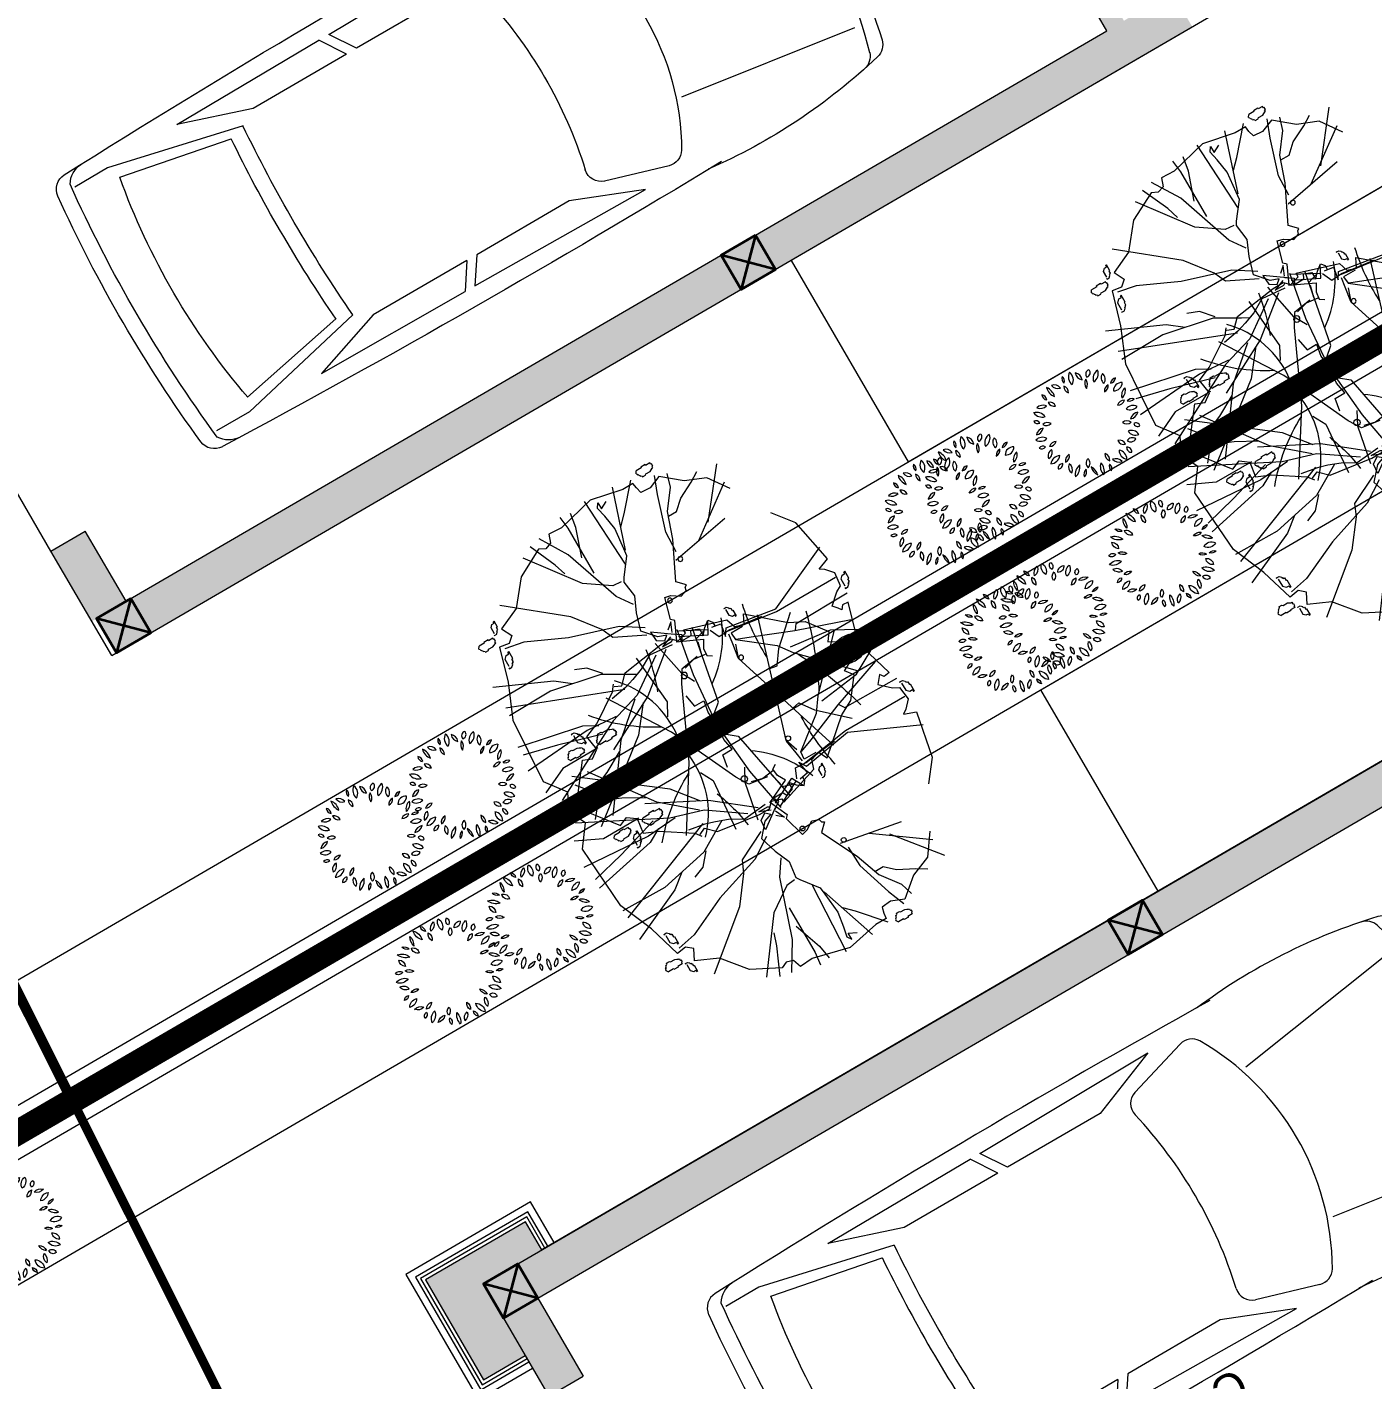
# Model space of a CAD drawing. Header units: millimetres. Extents: x 567980 to 569372, y 2065777 to 2066674.
# Drawn here: x 568803.01 to 568810.45, y 2066242.97 to 2066250.44 of the extents above; entities that cross this region are included whole.
import ezdxf
from ezdxf.enums import TextEntityAlignment as Align

# ---------------------------------------------------------------- set-up
doc = ezdxf.new("R2010")
doc.units = ezdxf.units.MM
doc.linetypes.add('CENTER', pattern=[3, 1.5, -0.5, 0.5, -0.5])
for name, color, linetype, lineweight in [('A-COT VACH', 2, 'Continuous', 35), ('A-HATCH', 251, 'Continuous', 5), ('A-TEXT', 7, 'Continuous', 18), ('boDnv', 54, 'Continuous', 25), ('E- RANH GIOI', 1, 'CENTER', 13), ('E- THAY', 9, 'Continuous', 20), ('E- Tuong', 4, 'Continuous', 13), ('E-NoiThat', 32, 'Continuous', 9), ('i_Cay', 114, 'Continuous', 13), ('i_Hatch', 250, 'Continuous', 13), ('LD-THAY', 9, 'Continuous', 13)]:
    doc.layers.add(name, color=color, linetype=linetype, lineweight=lineweight)
doc.layers.add('ChiaLo', color=128, linetype='CENTER')
doc.layers.add('loKBT', color=42, linetype='Continuous')
doc.styles.add('AA - Arial - Regular', font='arial.ttf', dxfattribs={"height": 250})

# ---------------------------------------------------------------- blocks, each defined once
blk = doc.blocks.new('NEN')
at = {"layer": 'ChiaLo', "ltscale": 5}
blk.add_lwpolyline([(103.1772, -128.6781), (226.5941, -56.8745)], dxfattribs=at)
at = {"layer": 'loKBT'}
for points in [[(106.1951, -103.7837), (98.5347, -108.2404), (96.4495, -115.2267), (103.1772, -128.6781), (116.2527, -121.0708)], [(116.2527, -121.0708), (103.1772, -128.6781), (109.9048, -142.1294), (116.4632, -144.0869), (126.3103, -138.3579)]]:
    blk.add_lwpolyline(points, close=True, dxfattribs=at)
blk = doc.blocks.new('mb-cay40')
at = {"color": 0, "linetype": 'ByBlock'}
for centre, radius, start, end in [((-300, 710), 100, 149.4737, 231.7586), ((-448, 683), 100, 329.4737, 51.7586), ((-231, 779), 98.1, 192.306, 259.6849), ((-344, 662), 98.1, 12.306, 79.6849), ((-136, 737), 62.9, 125.4093, 202.7101), ((-231, 764), 62.9, 305.4093, 22.7101), ((16, 684), 137, 133.8117, 194.3077), ((-211, 749), 137, 313.8117, 14.3077), ((113, 711), 137, 163.4642, 212.7906), ((-134, 676), 137, 343.4642, 32.7906), ((-554, 556), 69.9, 25.4537, 116.6852), ((-522, 648), 69.9, 205.4537, 296.6852), ((-427, 694), 54.1, 146.8151, 244.0193), ((-496, 675), 54.1, 326.8151, 64.0193), ((-390, 597), 66.9, 168.8066, 257.6391), ((-470, 545), 66.9, 348.8066, 77.6391), ((-148, 638), 79.7, 145.5248, 220.8327), ((-273, 631), 79.7, 325.5248, 40.8327), ((49, 562), 68.8, 103.8914, 198.9039), ((-33, 607), 68.8, 283.8914, 18.9039), ((138, 616), 80.6, 104.1004, 168.465), ((40, 710), 80.6, 284.1004, 348.465), ((230, 506), 141, 100.3005, 160.4476), ((72, 692), 141, 280.3005, 340.4476), ((-654, 503), 44.2, 163.4933, 274.4697), ((-693, 471), 44.2, 343.4933, 94.4697), ((-542, 597), 98.1, 183.3189, 263.1904), ((-651, 494), 98.1, 3.3189, 83.1904), ((260, 521), 76.9, 122.5817, 207.18), ((150, 551), 76.9, 302.5817, 27.18), ((300, 426), 53.5, 59.9815, 155.6676), ((278, 494), 53.5, 239.9815, 335.6676), ((-743, 226), 96, 30.9482, 110.5784), ((-695, 365), 96, 210.9482, 290.5784), ((-680, 301), 102, 69.7201, 135.6489), ((-718, 468), 102, 249.7201, 315.6489), ((-620, 357), 75.8, 22.5723, 98.3335), ((-561, 461), 75.8, 202.5723, 278.3335), ((213, 369), 79.6, 86.0282, 161.3698), ((143, 474), 79.6, 266.0282, 341.3698), ((320, 284), 110, 64.7353, 140.5781), ((282, 453), 110, 244.7353, 320.5781), ((359, 242), 79.1, 90.2529, 173.5221), ((280, 330), 79.1, 270.2529, 353.5221), ((-767, 152), 75.6, 44.2576, 108.5927), ((-736, 277), 75.6, 224.2576, 288.5927), ((-638, 119), 83.9, 60.5095, 129.292), ((-649, 257), 83.9, 240.5095, 309.292), ((243, 141), 78, 58.8748, 131.2135), ((232, 267), 78, 238.8748, 311.2135), ((344, 142), 53.6, 28.1981, 112.1918), ((371, 217), 53.6, 208.1981, 292.1918), ((-787, 176), 111, 280.8762, 345.4479), ((-659, 40), 111, 100.8762, 165.4479), ((-690, -39), 87.4, 54.9745, 151.3792), ((-716, 74), 87.4, 234.9745, 331.3792), ((159, -75), 77.3, 28.8072, 103.9199), ((208, 37), 77.3, 208.8072, 283.9199), ((314, -59), 90.4, 71.3712, 141.7535), ((272, 83), 90.4, 251.3712, 321.7535), ((293, 25), 97.6, 29.1952, 106.7189), ((350, 166), 97.6, 209.1952, 286.7189), ((-675, -123), 70, 71.8192, 140.0818), ((-707, -12), 70, 251.8192, 320.0818), ((-557, -163), 78, 113.4753, 203.456), ((-660, -123), 78, 293.4753, 23.456), ((-617, 21), 75, 267.1724, 337.2365), ((-551, -83), 75, 87.1724, 157.2365), ((-342, -221), 95.9, 122.8873, 186.7253), ((-489, -152), 95.9, 302.8873, 6.7253), ((-19, -211), 70.3, 353.65, 74.6514), ((70, -151), 70.3, 173.65, 254.6514), ((133, -213), 116, 6.5487, 76.8911), ((275, -87), 116, 186.5487, 256.8911), ((243, -118), 50.7, 359.2557, 87.6287), ((296, -68), 50.7, 179.2557, 267.6287), ((-605, -147), 107, 271.6328, 352.0268), ((-496, -269), 107, 91.6328, 172.0268), ((-473, -294), 49.3, 76.5419, 193.4774), ((-509, -257), 49.3, 256.5419, 13.4774), ((-314, -281), 91.1, 159.117, 230.3606), ((-457, -318), 91.1, 339.117, 50.3606), ((-220, -348), 109, 122.117, 201.7275), ((-379, -297), 109, 302.117, 21.7275), ((-133, -236), 75.4, 148.7877, 221.5977), ((-253, -247), 75.4, 328.7877, 41.5977), ((-160, -372), 84.6, 5.3196, 80.419), ((-61, -281), 84.6, 185.3196, 260.419), ((100, -278), 148, 165.2071, 218.3217), ((-159, -332), 148, 345.2071, 38.3217), ((110, -276), 64.3, 156.7754, 231.288), ((11, -301), 64.3, 336.7754, 51.288), ((113, -290), 96.7, 38.6962, 106.2415), ((162, -137), 96.7, 218.6962, 286.2415), ((-170, -364), 62.5, 129.7475, 206.0709), ((-267, -343), 62.5, 309.7475, 26.0709)]:
    blk.add_arc(centre, radius, start, end, dxfattribs=at)
blk = doc.blocks.new('mb-cay34')
for p, q in [((117.7, 535.9), (49.4, 859)), ((136.7, 687.9), (95, 855.2)), ((148.1, 528.3), (174.7, 874.2)), ((-140.5, 547.3), (-262.1, 817.2)), ((-246.9, 741.1), (-76, 813.4)), ((68.4, 269.9), (-144.3, 813.4)), ((-106.4, 585.3), (-102.6, 817.2)), ((-76, 813.4), (254.5, 836.2)), ((170.9, 395.3), (379.8, 802)), ((246.9, 722.1), (307.7, 851.4)), ((254.5, 836.2), (357, 760.1)), ((357, 760.1), (410.2, 786.7)), ((410.2, 786.7), (626.7, 619.5)), ((-472.5, 721.9), (-472.5, 746.2)), ((-472.5, 746.2), (-468.4, 746.2)), ((-468.4, 721.9), (-472.5, 721.9)), ((-456.3, 782.7), (-468.4, 774.6)), ((-468.4, 746.2), (-468.4, 774.6)), ((-468.4, 697.5), (-468.4, 721.9)), ((-456.3, 782.7), (-452.2, 778.7)), ((-452.2, 778.7), (-448.2, 778.7)), ((-448.2, 778.7), (-448.2, 774.6)), ((-448.2, 774.6), (-444.1, 774.6)), ((-444.1, 774.6), (-440, 770.6)), ((-440, 770.6), (-436, 770.6)), ((-436, 770.6), (-436, 766.5)), ((-436, 766.5), (-431.9, 762.5)), ((-431.9, 762.5), (-427.9, 762.5)), ((-427.9, 746.2), (-431.9, 742.2)), ((-431.9, 742.2), (-431.9, 717.8)), ((-427.9, 762.5), (-427.9, 746.2)), ((-414, 691.7), (-246.9, 741.1)), ((246.9, 524.5), (246.9, 722.1)), ((372.2, 547.3), (467.2, 775.3)), ((-536.1, 655.6), (-536.1, 651.5)), ((-528, 655.6), (-536.1, 655.6)), ((-515.8, 680), (-528, 667.8)), ((-528, 667.8), (-528, 655.6)), ((-483.4, 680), (-515.8, 680)), ((-503.7, 655.6), (-503.7, 651.5)), ((-491.5, 655.6), (-503.7, 655.6)), ((-487.5, 659.7), (-491.5, 659.7)), ((-491.5, 659.7), (-491.5, 655.6)), ((-483.4, 663.7), (-487.5, 663.7)), ((-487.5, 663.7), (-487.5, 659.7)), ((-475.3, 671.8), (-483.4, 663.7)), ((-479.3, 684), (-475.3, 684)), ((-475.3, 684), (-475.3, 671.8)), ((-460.3, 697.5), (-468.4, 697.5)), ((-460.3, 693.5), (-460.3, 697.5)), ((-448.2, 693.5), (-460.3, 693.5)), ((-448.2, 697.5), (-448.2, 693.5)), ((-440, 697.5), (-448.2, 697.5)), ((-436, 709.7), (-440, 701.6)), ((-440, 701.6), (-440, 697.5)), ((-431.9, 717.8), (-436, 709.7)), ((-406.4, 642.3), (-414, 691.7)), ((-376, 577.7), (-395, 672.7)), ((-373.4, 668.6), (-373.4, 663.7)), ((-363.7, 668.6), (-373.4, 668.6)), ((-334.5, 663.7), (-373.4, 663.7)), ((-349.1, 697.8), (-363.7, 683.2)), ((-363.7, 683.2), (-363.7, 668.6)), ((-310.2, 697.8), (-349.1, 697.8)), ((-334.5, 668.6), (-334.5, 663.7)), ((-319.9, 668.6), (-334.5, 668.6)), ((-319.9, 673.5), (-319.9, 668.6)), ((-315, 673.5), (-319.9, 673.5)), ((-315, 678.3), (-315, 673.5)), ((-310.2, 678.3), (-315, 678.3)), ((-300.4, 688.1), (-310.2, 678.3)), ((-305.3, 702.7), (-300.4, 702.7)), ((-300.4, 702.7), (-300.4, 688.1)), ((201.3, 471.3), (136.7, 687.9)), ((292.5, 323.1), (584.9, 703.1)), ((459.6, 646.1), (539.4, 710.7)), ((666, 676.7), (653.8, 668.6)), ((653.8, 640.2), (653.8, 668.6)), ((666, 676.7), (670, 672.6)), ((670, 672.6), (674.1, 672.6)), ((674.1, 672.6), (674.1, 668.6)), ((674.1, 668.6), (678.2, 668.6)), ((678.2, 668.6), (682.2, 664.5)), ((682.2, 664.5), (686.3, 664.5)), ((686.3, 664.5), (686.3, 660.5)), ((686.3, 660.5), (690.3, 656.4)), ((690.3, 656.4), (694.4, 656.4)), ((694.4, 656.4), (694.4, 640.2)), ((-503.7, 651.5), (-536.1, 651.5)), ((-535.6, 528.3), (-486.2, 638.5)), ((-486.2, 638.5), (-433, 611.9)), ((-433, 611.9), (-406.4, 642.3)), ((269.7, 410.5), (566, 627.1)), ((395, 596.7), (459.6, 646.1)), ((626.7, 619.5), (607.7, 573.9)), ((649.8, 615.8), (649.8, 640.2)), ((649.8, 640.2), (653.8, 640.2)), ((653.8, 615.8), (649.8, 615.8)), ((653.8, 591.5), (653.8, 615.8)), ((661.9, 591.5), (653.8, 591.5)), ((661.9, 587.4), (661.9, 591.5)), ((682.2, 591.5), (674.1, 591.5)), ((674.1, 591.5), (674.1, 587.4)), ((686.3, 603.6), (682.2, 595.5)), ((682.2, 595.5), (682.2, 591.5)), ((690.3, 611.8), (686.3, 603.6)), ((694.4, 640.2), (690.3, 636.1)), ((690.3, 636.1), (690.3, 611.8)), ((713, 596.7), (698.4, 582.1)), ((751.9, 596.7), (713, 596.7)), ((756.8, 601.6), (761.6, 601.6)), ((761.6, 601.6), (761.6, 587)), ((-657.1, 429.5), (-535.6, 528.3)), ((-368.4, 319.3), (-588.7, 589.1)), ((-284.9, 380.1), (-376, 577.7)), ((-83.6, 475.1), (-140.5, 547.3)), ((-53.2, 334.5), (-106.4, 585.3)), ((155.7, 467.5), (117.7, 535.9)), ((159.5, 372.5), (148.1, 528.3)), ((315.3, 444.7), (372.2, 547.3)), ((607.7, 573.9), (638.1, 532.1)), ((638.1, 532.1), (714.1, 543.5)), ((674.1, 587.4), (661.9, 587.4)), ((698.4, 567.5), (688.6, 567.5)), ((688.6, 567.5), (688.6, 562.7)), ((727.6, 562.7), (688.6, 562.7)), ((698.4, 582.1), (698.4, 567.5)), ((714.1, 543.5), (744.5, 471.3)), ((742.2, 567.5), (727.6, 567.5)), ((727.6, 567.5), (727.6, 562.7)), ((747, 572.4), (742.2, 572.4)), ((742.2, 572.4), (742.2, 567.5)), ((751.9, 577.3), (747, 577.3)), ((747, 577.3), (747, 572.4)), ((761.6, 587), (751.9, 577.3)), ((151.9, 190), (292.5, 463.7)), ((645, 444.1), (645, 473.4)), ((645, 473.4), (649.8, 473.4)), ((664.4, 517.2), (649.8, 507.4)), ((649.8, 473.4), (649.8, 507.4)), ((664.4, 517.2), (669.3, 512.3)), ((669.3, 512.3), (674.2, 512.3)), ((674.2, 512.3), (674.2, 507.4)), ((674.2, 507.4), (679, 507.4)), ((679, 507.4), (683.9, 502.6)), ((683.9, 502.6), (688.8, 502.6)), ((688.8, 502.6), (688.8, 497.7)), ((688.8, 497.7), (693.6, 492.8)), ((693.6, 492.8), (698.5, 492.8)), ((698.5, 473.4), (693.6, 468.5)), ((693.6, 468.5), (693.6, 439.3)), ((698.5, 492.8), (698.5, 473.4)), ((744.5, 471.3), (839.4, 326.9)), ((-729.3, 288.9), (-657.1, 429.5)), ((-114, 376.3), (-136.7, 433.3)), ((121.5, 231.8), (170.9, 395.3)), ((132.9, 250.8), (269.7, 410.5)), ((649.8, 444.1), (645, 444.1)), ((649.8, 414.9), (649.8, 444.1)), ((659.6, 414.9), (649.8, 414.9)), ((659.6, 410.1), (659.6, 414.9)), ((674.2, 410.1), (659.6, 410.1)), ((683.9, 414.9), (674.2, 414.9)), ((674.2, 414.9), (674.2, 410.1)), ((688.8, 429.5), (683.9, 419.8)), ((683.9, 419.8), (683.9, 414.9)), ((693.6, 439.3), (688.8, 429.5)), ((-478.6, 190), (-729.3, 376.3)), ((-208.9, 140.6), (-284.9, 380.1)), ((-53.2, 323.1), (-114, 376.3)), ((15.2, 216.6), (-53.2, 334.5)), ((60.8, 262.2), (76, 345.9)), ((528, 178.6), (828, 368.7)), ((-634.3, 178.6), (-771.1, 262.2)), ((-622.9, 258.4), (-759.7, 319.3)), ((-714.1, 258.4), (-729.3, 288.9)), ((-239.3, 220.4), (-368.4, 319.3)), ((45.6, 212.8), (60.8, 262.2)), ((167.1, 224.2), (292.5, 323.1)), ((839.4, 326.9), (869.8, 304.1)), ((858.4, 307.9), (843.2, 273.7)), ((843.2, 273.7), (888.8, 228)), ((-767.3, 209), (-725.5, 224.2)), ((-763.5, 140.6), (-767.3, 209)), ((-725.5, 224.2), (-714.1, 258.4)), ((-562.2, 239.4), (-622.9, 258.4)), ((-178.5, 193.8), (-239.3, 220.4)), ((0, 57), (121.5, 231.8)), ((34.2, 182.4), (15.2, 216.6)), ((22.8, 152), (45.6, 212.8)), ((888.8, 228), (919.2, 11.4)), ((-809.1, -45.6), (-763.5, 140.6)), ((-341.9, 79.8), (-634.3, 178.6)), ((-395, 68.4), (-478.6, 190)), ((-140.5, 34.2), (-208.9, 140.6)), ((-106.4, 45.6), (-178.5, 193.8)), ((-15.2, 83.6), (22.8, 152)), ((0, 0), (151.9, 190)), ((182.3, 19), (528, 178.6)), ((600.1, 155.8), (664.7, 121.6)), ((664.7, 121.6), (923, 144.4)), ((-744.5, 114), (-809.1, 121.6)), ((-729.3, 79.8), (-801.5, 68.4)), ((-493.8, 114), (-744.5, 114)), ((-588.7, 129.2), (-729.3, 79.8)), ((-391.2, 22.8), (-395, 68.4)), ((-265.9, 26.6), (-341.9, 79.8)), ((-3.8, -38), (-15.2, 83.6)), ((-402.6, 0), (-486.2, -64.6)), ((-383.6, 11.4), (-402.6, 0)), ((-300.1, 0), (-383.6, 11.4)), ((-224.1, 34.2), (-300.1, 0)), ((-136.7, 60.8), (-224.1, 34.2)), ((-72.2, 3.8), (-136.7, 60.8)), ((-110.2, 22.8), (-60.8, 19)), ((-41.8, -72.2), (-110.2, 22.8)), ((-57, -38), (-72.2, 3.8)), ((-60.8, 19), (-38, -15.2)), ((-41.8, -49.4), (-19, 7.6)), ((-19, 7.6), (-19, -41.8)), ((121.5, -19), (182.3, 19)), ((243.1, 30.4), (307.7, 19)), ((307.7, 19), (307.7, -34.2)), ((748.3, -7.6), (938.2, 30.4)), ((919.2, 11.4), (919.2, -45.6)), ((-455.8, -38), (-816.6, -19)), ((-774.9, -209), (-809.1, -45.6)), ((-755.9, -57), (-778.7, -72.2)), ((-706.5, -68.4), (-755.9, -57)), ((-486.2, -64.6), (-524.2, -68.4)), ((-103.7, -87.2), (-75.9, -55.7)), ((-7.6, -64.6), (-98.8, -106.4)), ((-38, -15.2), (-57, -38)), ((-49.8, -64.2), (-23.2, -102.2)), ((-19, -41.8), (-26.6, -53.2)), ((-7.5, -60.8), (49.5, -182.4)), ((106.4, -114), (121.5, -19)), ((110.2, -91.2), (125.3, -34.2)), ((307.7, -34.2), (368.4, -22.8)), ((368.4, -22.8), (714.1, -53.2)), ((501.4, -45.6), (539.4, -91.2)), ((683.7, -41.8), (748.3, -7.6)), ((714.1, -53.2), (942, -95)), ((919.2, -45.6), (892.6, -72.2)), ((-512.8, -72.2), (-809.1, -171)), ((-778.7, -72.2), (-744.5, -72.2)), ((-744.5, -72.2), (-763.5, -110.2)), ((-630.5, -79.8), (-706.5, -68.4)), ((-622.9, -110.2), (-668.5, -155.8)), ((-524.2, -68.4), (-630.5, -79.8)), ((-114, -91.2), (-220.3, -121.6)), ((-220.3, -121.6), (-212.7, -152)), ((-98.8, -106.4), (-114, -91.2)), ((-55.3, -66.2), (-103.7, -87.2)), ((-47.9, -97.4), (20.4, -226.6)), ((-23.2, -102.2), (3.4, -87)), ((-22.8, -83.6), (41.8, -212.8)), ((3.4, -87), (3.4, -140.2)), ((117.7, -152), (110.2, -91.2)), ((539.4, -91.2), (915.4, -163.4)), ((926.8, -121.6), (862.2, -326.9)), ((892.6, -72.2), (907.8, -121.6)), ((907.8, -121.6), (926.8, -121.6)), ((-668.5, -155.8), (-793.9, -266.1)), ((-212.7, -152), (-186.1, -193.8)), ((-186.1, -193.8), (-197.5, -228)), ((3.4, -140.2), (-19.4, -151.6)), ((-19.4, -151.6), (-4.2, -189.7)), ((-4.2, -189.7), (33.8, -189.7)), ((33.8, -189.7), (3.4, -216.3)), ((30.4, -152), (15.2, -201.4)), ((45.6, -152), (102.6, -136.8)), ((49.5, -182.4), (87.5, -159.6)), ((87.5, -159.6), (125.5, -155.8)), ((125.5, -155.8), (140.7, -178.6)), ((-774.9, -266.1), (-774.9, -209)), ((-258.3, -205.2), (-444.4, -296.5)), ((-349.4, -258.4), (-406.4, -566.3)), ((-220.3, -243.2), (-258.3, -205.2)), ((-212.7, -231.8), (-220.3, -243.2)), ((-197.5, -228), (-212.7, -231.8)), ((3.4, -216.3), (-19.4, -246.7)), ((-19.4, -246.7), (-0.4, -261.9)), ((41.8, -212.8), (-15.2, -243.2)), ((-0.4, -261.9), (22.4, -261.9)), ((19, -247), (26.6, -292.7)), ((26.6, -231.8), (76, -254.6)), ((76, -254.6), (72.2, -311.7)), ((-807.4, -302.2), (-819.6, -310.3)), ((-819.6, -338.7), (-819.6, -310.3)), ((-807.4, -302.2), (-803.3, -306.3)), ((-803.3, -306.3), (-799.3, -306.3)), ((-799.3, -306.3), (-799.3, -310.3)), ((-799.3, -310.3), (-795.2, -310.3)), ((-795.2, -310.3), (-791.2, -314.4)), ((-791.2, -314.4), (-787.1, -314.4)), ((-787.1, -314.4), (-787.1, -318.4)), ((-787.1, -318.4), (-783.1, -322.5)), ((-783.1, -322.5), (-779, -322.5)), ((-779, -322.5), (-779, -338.7)), ((-748.3, -269.9), (-774.9, -266.1)), ((-717.9, -277.5), (-748.3, -269.9)), ((-740.7, -391.5), (-714.1, -326.9)), ((-714.1, -326.9), (-717.9, -277.5)), ((-490, -285.1), (-668.5, -342.1)), ((-444.4, -296.5), (-573.6, -342.1)), ((-383.6, -281.3), (-490, -285.1)), ((26.6, -292.7), (91.2, -281.3)), ((91.2, -281.3), (57, -304.1)), ((57, -304.1), (98.8, -558.7)), ((72.2, -292.7), (110.2, -554.9)), ((72.2, -311.7), (83.6, -391.5)), ((87.4, -300.3), (136.7, -292.7)), ((91.2, -311.7), (129.1, -315.5)), ((91.2, -376.3), (91.2, -311.7)), ((129.1, -315.5), (254.5, -475.1)), ((129.1, -319.3), (155.7, -387.7)), ((136.7, -292.7), (208.9, -281.3)), ((148.1, -304.1), (212.7, -281.3)), ((212.7, -281.3), (809.1, -467.5)), ((862.2, -326.9), (816.6, -342.1)), ((-823.6, -338.7), (-819.6, -338.7)), ((-823.6, -363.1), (-823.6, -338.7)), ((-819.6, -363.1), (-823.6, -363.1)), ((-819.6, -387.4), (-819.6, -363.1)), ((-811.5, -387.4), (-819.6, -387.4)), ((-811.5, -391.5), (-811.5, -387.4)), ((-799.3, -391.5), (-811.5, -391.5)), ((-799.3, -387.4), (-799.3, -391.5)), ((-791.2, -387.4), (-799.3, -387.4)), ((-787.1, -375.3), (-791.2, -383.4)), ((-791.2, -383.4), (-791.2, -387.4)), ((-783.1, -367.1), (-787.1, -375.3)), ((-779, -338.7), (-783.1, -342.8)), ((-783.1, -342.8), (-783.1, -367.1)), ((-668.5, -342.1), (-755.9, -376.3)), ((-660.9, -486.5), (-740.7, -391.5)), ((-573.6, -342.1), (-668.5, -414.3)), ((-550.8, -380.1), (-596.3, -429.5)), ((-550.8, -334.5), (-550.8, -380.1)), ((83.6, -391.5), (95, -482.7)), ((155.7, -387.7), (235.5, -585.3)), ((554.6, -387.7), (547, -425.7)), ((816.6, -342.1), (801.5, -387.7)), ((801.5, -387.7), (847, -410.5)), ((856.9, -371.4), (856.9, -375.5)), ((865, -371.4), (856.9, -371.4)), ((889.3, -375.5), (856.9, -375.5)), ((877.1, -347.1), (865, -359.3)), ((865, -359.3), (865, -371.4)), ((909.6, -347.1), (877.1, -347.1)), ((889.3, -371.4), (889.3, -375.5)), ((901.5, -371.4), (889.3, -371.4)), ((901.5, -367.4), (901.5, -371.4)), ((905.5, -367.4), (901.5, -367.4)), ((905.5, -363.3), (905.5, -367.4)), ((909.6, -363.3), (905.5, -363.3)), ((917.7, -355.2), (909.6, -363.3)), ((913.6, -343), (917.7, -343)), ((917.7, -343), (917.7, -355.2)), ((-668.5, -414.3), (-733.1, -433.3)), ((-596.3, -429.5), (-638.1, -513.1)), ((-376, -402.9), (-558.4, -653.7)), ((547, -425.7), (615.3, -475.1)), ((847, -410.5), (702.7, -577.7)), ((-638.1, -513.1), (-668.5, -562.5)), ((-619.1, -589.1), (-660.9, -486.5)), ((-429.2, -486.5), (-653.3, -665.1)), ((254.5, -475.1), (322.9, -524.5)), ((615.3, -475.1), (740.7, -611.9)), ((-516.6, -661.3), (-619.1, -589.1)), ((98.8, -558.7), (-53.2, -893.2)), ((110.2, -554.9), (110.2, -885.6)), ((235.5, -589.1), (208.9, -608.1)), ((235.5, -585.3), (326.7, -847.6)), ((292.5, -528.3), (319.1, -737.3)), ((322.9, -524.5), (554.6, -748.7)), ((702.7, -577.7), (664.7, -649.9)), ((208.9, -608.1), (205.1, -897)), ((664.7, -649.9), (566, -725.9)), ((524.2, -695.5), (505.2, -733.5)), ((566, -725.9), (524.2, -695.5)), ((-212.7, -851.4), (-315.3, -771.5)), ((319.1, -737.3), (383.6, -855.2)), ((505.2, -733.5), (509, -763.9)), ((509, -763.9), (505.2, -802)), ((15.2, -897), (-212.7, -851.4)), ((38, -836.2), (15.2, -897)), ((53.2, -859), (38, -836.2)), ((224.1, -802), (174.7, -855.2)), ((246.9, -821), (224.1, -802)), ((243.1, -847.6), (262.1, -832.4)), ((246.9, -878), (243.1, -847.6)), ((505.2, -802), (246.9, -878)), ((262.1, -832.4), (246.9, -821)), ((91.2, -893.2), (53.2, -859)), ((159.5, -885.6), (91.2, -893.2)), ((133.2, -904.6), (118.7, -919.2)), ((172.2, -904.6), (133.2, -904.6)), ((174.7, -855.2), (159.5, -885.6)), ((181.9, -914.3), (172.2, -924.1)), ((177, -899.7), (181.9, -899.7)), ((181.9, -899.7), (181.9, -914.3)), ((118.7, -933.8), (108.9, -933.8)), ((108.9, -933.8), (108.9, -938.7)), ((147.8, -938.7), (108.9, -938.7)), ((118.7, -919.2), (118.7, -933.8)), ((162.4, -933.8), (147.8, -933.8)), ((147.8, -933.8), (147.8, -938.7)), ((167.3, -928.9), (162.4, -928.9)), ((162.4, -928.9), (162.4, -933.8)), ((172.2, -924.1), (167.3, -924.1)), ((167.3, -924.1), (167.3, -928.9))]:
    blk.add_line(p, q)
for centre, radius in [((154.1, -13.1), 15.3), ((-194.7, -135.6), 11.7), ((-343.1, -280.4), 11.7), ((217.2, -295.2), 11.7)]:
    blk.add_circle(centre, radius)
for centre, radius, start, end in [((1370.9, -207.9), 898.1, 129.35454, 152.60919), ((554.4, 627.1), 467.6, 262.5537, 314.33753), ((1051.9, 958.4), 882.6, 248.56219, 262.35164), ((1080.7, 206.7), 550.5, 215.14999, 249.18413), ((647.6, -1519.7), 1117.4, 77.33522, 91.85052), ((1164.8, 1073.5), 1812.8, 242.86443, 255.35386)]:
    blk.add_arc(centre, radius, start, end)
blk = doc.blocks.new('02PCAR01')
at = {"color": 0, "linetype": 'ByBlock'}
for p, q in [((-138, 26.03), (-145, 26.03)), ((-112.52, 20.16), (-138, 26.03)), ((-122.94, 26.61), (-92.48, 26.84)), ((-109.29, 22.08), (-122.94, 26.61)), ((-89.35, 22.08), (-92.48, 26.84)), ((-90.39, 26.87), (-54.31, 27.32)), ((-87.23, 22.08), (-90.39, 26.87)), ((-54.31, 27.32), (-67.5, 22.08)), ((-48.33, 25.72), (-60.01, 22.2)), ((-136.91, 23.5), (-115.59, 19.26)), ((-89.35, 22.08), (-109.29, 22.08)), ((-67.5, 22.08), (-87.23, 22.08)), ((-6, 20.97), (-40, 15.97)), ((-6, -20.97), (-40, -15.97)), ((-136.91, -23.36), (-115.59, -19.12)), ((-112.51, -20.11), (-138, -25.97)), ((-109.29, -21.95), (-122.94, -26.47)), ((-89.35, -21.95), (-109.29, -21.95)), ((-89.35, -21.95), (-92.48, -26.7)), ((-87.23, -21.95), (-90.39, -26.73)), ((-67.5, -21.95), (-87.23, -21.95)), ((-54.31, -27.18), (-67.5, -21.95)), ((-48.33, -25.52), (-60.01, -22)), ((-138, -25.97), (-145, -25.97)), ((-122.94, -26.47), (-92.48, -26.7)), ((-90.39, -26.73), (-54.31, -27.18))]:
    blk.add_line(p, q, dxfattribs=at)
for centre, radius, start, end in [((-77.24, -1914.33), 1944.6, 88.89024, 92.01225), ((-30.02, -77.69), 108.31, 76.6607, 96.5655), ((-145.41, 25.94), 3.14, 92.1119, 173.4899), ((-141.57, 24.61), 4.6, 94.3987, 147.5288), ((-8.86, 25.33), 3.14, 17.8179, 78.3942), ((-5.75, 24.64), 3.14, 14.3452, 76.6607), ((110.89, 0.1), 260.73, 174.2342, 185.7658), ((111.89, 0.1), 258.76, 174.0142, 185.9858), ((-47.46, 22.85), 3, 31.1455, 106.7984), ((-95.47, 0.91), 93.12, 343.0347, 15.8141), ((-111.75, 0.91), 111.76, 346.3976, 12.667), ((-7.97, 0.1), 131.06, 169.6897, 190.3103), ((-87.12, 0.1), 48.72, 330.0774, 29.9226), ((147.71, 0.1), 261.01, 175.5919, 184.4407), ((-59.14, 19.33), 3, 106.7984, 193.6631), ((146.01, 0.1), 262.31, 175.7971, 184.2029), ((-142.7, 0.1), 82.75, 347.0683, 12.9317), ((-59.14, -19.13), 3, 166.3369, 253.2016), ((-47.46, -22.65), 3, 253.2016, 328.8545), ((-145.41, -25.74), 3.14, 186.5101, 267.8881), ((-141.57, -24.41), 4.6, 212.4712, 265.6013), ((-9.37, -25.23), 3.14, 281.3249, 340.8826), ((-6.15, -24.54), 3.14, 283.1156, 344.5941), ((-77.24, 1914.53), 1944.6, 267.98775, 271.10976), ((-30.02, 77.89), 108.31, 263.4345, 283.1156)]:
    blk.add_arc(centre, radius, start, end, dxfattribs=at)
blk = doc.blocks.new('cot')
at = {"layer": 'i_Hatch'}
h = blk.add_hatch(color=256, dxfattribs=at)
h.dxf.hatch_style = 1
h.paths.add_polyline_path([(-124080301.5, 101892782.2), (-124080081.5, 101892782.2), (-124080081.5, 101893002.2), (-124080301.5, 101893002.2)])
at = {"layer": 'A-COT VACH'}
for p, q in [((-124080301.5, 101893002.2), (-124080081.5, 101892782.2)), ((-124080301.5, 101892782.2), (-124080081.5, 101893002.2))]:
    blk.add_line(p, q, dxfattribs=at)
blk.add_lwpolyline([(-124080301.5, 101892782.2), (-124080081.5, 101892782.2), (-124080081.5, 101893002.2), (-124080301.5, 101893002.2)], close=True, dxfattribs=at)
blk = doc.blocks.new('luoicot')
at = {"layer": 'E- Tuong'}
for p in [(-6405.9, 2787.1), (-2406.1, 2787.2)]:
    blk.add_blockref('cot', p, dxfattribs=at)
blk = doc.blocks.new('TANG 1 BT3')
at = {"layer": 'A-HATCH'}
h = blk.add_hatch(color=256, dxfattribs=at)
h.dxf.hatch_style = 1
h.paths.add_polyline_path([(7080585, 935785.8), (7080365, 935785.8), (7080365, 934096.1), (7080365, 934096.1), (7080585, 934096.1)])
h.paths.add_polyline_path([(7080365, 945515.8), (7076585.1, 945515.8), (7076585.1, 945515.8), (7076585.1, 945295.8), (7080365, 945295.8)])
h.paths.add_polyline_path([(7076585.1, 945515.8), (7073665.1, 945515.8), (7073665.1, 945295.8), (7073975.1, 945295.8), (7073975.1, 945004.8), (7074085.1, 945004.8), (7074085.1, 945295.8), (7076585.1, 945295.8)])
h.paths.add_polyline_path([(7072465.1, 945515.8), (7072085.1, 945515.8), (7072085.1, 945295.8), (7072465.1, 945295.8)])
h.paths.add_polyline_path([(7072085.1, 945295.8), (7071975.1, 945295.8), (7071865.1, 945295.8), (7071865.1, 941915.9), (7072085.1, 941915.9), (7072085.1, 942949.8), (7072235.1, 942949.8), (7072235.1, 941805.9), (7072085.1, 941805.9), (7072085.1, 941695.9), (7073065.1, 941695.9), (7073065.1, 941805.9), (7072290.1, 941805.9), (7072290.1, 943004.8), (7072085.1, 943004.8), (7072085.1, 944094.8), (7073975.1, 944094.8), (7073975.1, 941805.9), (7073865.1, 941805.9), (7073865.1, 941695.9), (7074185.1, 941695.9), (7074185.1, 941805.9), (7074085.1, 941805.9), (7074085.1, 944304.8), (7073975.1, 944304.8), (7073975.1, 944204.8), (7072085.1, 944204.8)])
h.paths.add_polyline_path([(7072085.1, 941695.9), (7071865.1, 941695.9), (7071865.1, 940680.9), (7072085.1, 940680.9)])
h.paths.add_polyline_path([(7076365.1, 941805.9), (7075085.1, 941805.9), (7075085.1, 941695.9), (7076365.1, 941695.9)])
h.paths.add_polyline_path([(7080585, 942345.8), (7080365, 942345.8), (7080365, 941915.9), (7080475, 941915.9), (7080585, 941915.9)])
h.paths.add_polyline_path([(7080805, 942115.8), (7080585, 942115.8), (7080585, 941915.9), (7080585, 941695.9), (7080242.6, 941695.9), (7080242.6, 941475.8), (7080804.9, 941475.8)])
h.paths.add_polyline_path([(7080585, 945295.8), (7080585, 945295.8), (7080365, 945295.8), (7080365, 944845.8), (7080585, 944845.8)])
h.paths.add_polyline_path([(7080585, 937895.8), (7078785, 937895.8), (7078785, 938595.8), (7078565, 938595.8), (7078565, 937895.8), (7078055.1, 937895.8), (7078055.1, 937675.8), (7080365, 937675.8), (7080365, 937185.8), (7080585, 937185.8)])
h.paths.add_polyline_path([(7080805.5, 938115.8), (7080242.5, 938115.8), (7080242.5, 937895.8), (7080585, 937895.8), (7080585, 937895.8), (7080585, 937675.8), (7080585, 937475.8), (7080805.5, 937475.8)])
h.paths.add_polyline_path([(7076365.1, 937895.8), (7075965.1, 937895.8), (7075965.1, 937785.8), (7076075.1, 937785.8), (7076075.1, 934375.7), (7076555.1, 934375.7), (7076555.1, 934485.7), (7076185.1, 934485.7), (7076185.1, 937675.8), (7076365.1, 937675.8)])
h.paths.add_polyline_path([(7075065.1, 937895.8), (7072085.1, 937895.8), (7072085.1, 937895.8), (7072085.1, 937785.8), (7075065.1, 937785.8)])
h.paths.add_polyline_path([(7072290.1, 937785.8), (7072235.1, 937785.8), (7072235.1, 937240.8), (7072085.1, 937240.8), (7072085.1, 937185.8), (7072290.1, 937185.8)])
h.paths.add_polyline_path([(7072085.1, 937675.8), (7072085.1, 937675.8), (7071865.1, 937675.8), (7071865.1, 936985.8), (7072085.1, 936985.8)])
h.paths.add_polyline_path([(7072085.1, 938910.8), (7071865.1, 938910.8), (7071865.1, 937895.8), (7071975.1, 937895.8), (7072085.1, 937895.8)])
h.paths.add_polyline_path([(7072085.1, 936185.8), (7071865.1, 936185.8), (7071865.1, 934842.7), (7072085.1, 934842.7)])
h.paths.add_polyline_path([(7072085.1, 932721.5), (7071865.1, 932721.5), (7071865.1, 932096.5), (7072085.1, 932096.5)])
h.paths.add_polyline_path([(7074245.3, 932096.5), (7072085.1, 932096.5), (7072085.1, 931876.5), (7074245.3, 931876.5)])
h.paths.add_polyline_path([(7073958.8, 931876.5), (7073848.8, 931876.5), (7073848.8, 931766.5), (7073468.8, 931766.5), (7073468.8, 931876.5), (7073358.8, 931876.5), (7073358.8, 931656.5), (7073958.8, 931656.5)])
h.paths.add_polyline_path([(7076933.8, 931876.5), (7076823.8, 931876.5), (7076823.8, 931766.5), (7076443.8, 931766.5), (7076443.8, 931876.5), (7076333.8, 931876.5), (7076333.8, 931656.5), (7076933.8, 931656.5)])
h.paths.add_polyline_path([(7078065.3, 932096.5), (7076585.1, 932096.5), (7076585.1, 931876.5), (7078065.3, 931876.5)])
h.paths.add_polyline_path([(7076365.1, 932096.5), (7076045.3, 932096.5), (7076045.3, 931876.5), (7076365.1, 931876.5)])
h.paths.add_polyline_path([(7078831.4, 932351.4), (7078687.1, 932517.4), (7078203, 932096.5), (7078285.3, 932096.5), (7078285.3, 931876.5)])
h.paths.add_polyline_path([(7080585, 933876.1), (7080365, 933876.1), (7080365, 933976.4), (7079894.5, 933567.2), (7080038.8, 933401.2)])
h.paths.add_polyline_path([(7080365, 941695.9), (7080365, 941915.9), (7080365, 941915.9), (7076585.1, 941915.9), (7076585.1, 941915.9), (7076585.1, 941695.9), (7078565, 941695.9), (7078565, 940995.8), (7078785, 940995.8), (7078785, 941695.9), (7080365, 941695.9)])
at = {"layer": 'E- THAY'}
blk.add_line((7080585, 944845.8), (7080585, 942345.8), dxfattribs=at)
at = {"layer": 'E- Tuong'}
for p, q in [((7080585, 945515.8), (7073665.1, 945515.8)), ((7080585, 945515.8), (7080585, 944845.8)), ((7080365, 945295.8), (7074085.1, 945295.8)), ((7074085.1, 945295.8), (7074085.1, 945004.8)), ((7080365, 945295.8), (7080365, 944845.8)), ((7080585, 944845.8), (7080365, 944845.8))]:
    blk.add_line(p, q, dxfattribs=at)
blk.add_blockref('luoicot', (131163042.6, -100950273.6), dxfattribs=at)
at = {"layer": 'E-NoiThat', "xscale": -30.03147058763129, "yscale": 30.03147058763129, "zscale": 30.03147058763129}
blk.add_blockref('02PCAR01', (7075103.8, 943950.8), dxfattribs=at)
blk = doc.blocks.new('MBT1 BT3')
at = {"layer": 'E- THAY'}
for p, q in [((7087379.8, 947405.8), (7072559.9, 947405.8)), ((7086740.7, 946805.8), (7072559.9, 946805.8))]:
    blk.add_line(p, q, dxfattribs=at)
at = {"layer": 'i_Cay', "xscale": -1.14285714285714, "yscale": 1.14285714285714, "zscale": 1.14285714285714, "rotation": 270}
for p in [(7076579, 947028.3), (7080501.7, 947028.3)]:
    blk.add_blockref('mb-cay34', p, dxfattribs=at)
at = {"layer": 'i_Cay', "xscale": 0.5, "yscale": 0.5, "zscale": 0.5}
for p in [(7077960, 947020.8), (7078657, 947027.1), (7078914.7, 947027.8), (7081952.7, 947013.8), (7082534.7, 947006.8)]:
    blk.add_blockref('mb-cay40', p, dxfattribs=at)
at = {"layer": 'LD-THAY'}
blk.add_blockref('TANG 1 BT3', (2585.6, 0), dxfattribs=at)
at = {"layer": 'E- RANH GIOI', "ltscale": 0.05, "const_width": 100}
blk.add_lwpolyline([(7087607.2, 947515.8), (7072449.9, 947515.8), (7072449.9, 927515.8), (7081342.3, 927515.8), (7086657.9, 932505.8)], close=True, dxfattribs=at)
at = {"layer": 'E- RANH GIOI', "color": 5, "ltscale": 0.05, "true_color": 0x0000fa, "const_width": 50}
blk.add_lwpolyline([(7072449.9, 930515.8), (7080324.8, 930515.8), (7083739.8, 933610.2), (7084601.2, 947515.8)], dxfattribs=at)
at = {"layer": 'E- THAY'}
blk.add_lwpolyline([(7087607.2, 947515.8), (7072449.9, 947515.8), (7072449.9, 927515.8), (7081342.3, 927515.8), (7086657.9, 932505.8)], close=True, dxfattribs=at)
blk.add_lwpolyline([(7074450.1, 938275.8), (7074450.1, 945515.8), (7078820.1, 945515.8), (7078820.1, 946805.8), (7072559.9, 946805.8), (7072559.9, 938275.8), (7074450.1, 938275.8)], dxfattribs=at)
blk = doc.blocks.new('BT-02')
at = {"layer": 'E- RANH GIOI', "color": 5, "ltscale": 0.05, "true_color": 0x0000fa, "const_width": 50}
blk.add_lwpolyline([(7622385.1, 976879), (7752683.8, 976879), (7755590.7, 973782.4), (7753849, 946243.5), (7750265, 942879), (7619966.3, 942879), (7617059.3, 945975.6), (7618801.1, 973514.5)], close=True, dxfattribs=at)
at = {"layer": 'loKBT'}
for points in [[(7630060.1, 979879), (7630060.1, 959879), (7614932.7, 959879), (7615882, 974889), (7621197.6, 979879), (7630060.1, 979879)], [(7630060.1, 959879), (7630060.1, 939879), (7618667.8, 939879), (7613983.4, 944869), (7614932.7, 959879), (7630060.1, 959879)]]:
    blk.add_lwpolyline(points, dxfattribs=at)
blk = doc.blocks.new('MB TANG 1 BT3')
at = {"layer": 'A-HATCH'}
h = blk.add_hatch(color=256, dxfattribs=at)
h.dxf.hatch_style = 1
h.paths.add_polyline_path([(7080555, 945515.8), (7073665.1, 945515.8), (7073665.1, 945295.8), (7073975.1, 945295.8), (7073975.1, 945004.8), (7074085.1, 945004.8), (7074085.1, 945295.8), (7080335, 945295.8), (7080335, 944795.8), (7080555, 944795.8)])
h.paths.add_polyline_path([(7080555, 942395.8), (7080335, 942395.8), (7080335, 941915.9), (7076335.1, 941915.9), (7076335.1, 941805.9), (7075085.1, 941805.9), (7075085.1, 941695.9), (7078535, 941695.9), (7078535, 940995.8), (7078755, 940995.8), (7078755, 941695.9), (7080555, 941695.9)])
h.paths.add_polyline_path([(7072085.1, 945295.8), (7072465.1, 945295.8), (7072465.1, 945515.8), (7071865.1, 945515.8), (7071865.1, 941805.9), (7071865.1, 941505.9), (7071865.1, 940680.9), (7072085.1, 940680.9), (7072085.1, 941695.9), (7073065.1, 941695.9), (7073065.1, 941805.9), (7072290.1, 941805.9), (7072290.1, 943004.8), (7072085.1, 943004.8), (7072085.1, 944094.8), (7073975.1, 944094.8), (7073975.1, 941805.9), (7073865.1, 941805.9), (7073865.1, 941695.9), (7074185.1, 941695.9), (7074185.1, 941805.9), (7074085.1, 941805.9), (7074085.1, 944304.8), (7073975.1, 944304.8), (7073975.1, 944204.8), (7072085.1, 944204.8)])
h.paths.add_polyline_path([(7072085.1, 942949.8), (7072235.1, 942949.8), (7072235.1, 941805.9), (7072085.1, 941805.9)], flags=16)
h.paths.add_polyline_path([(7072085.1, 938910.8), (7071865.1, 938910.8), (7071865.1, 937675.8), (7071865.1, 937485.8), (7071865.1, 937185.8), (7072085.1, 937185.8), (7072085.1, 937785.8), (7075065.1, 937785.8), (7075065.1, 937895.8), (7072085.1, 937895.8)])
h.paths.add_polyline_path([(7072085.1, 935985.8), (7071865.1, 935985.8), (7071865.1, 934842.7), (7072085.1, 934842.7)])
h.paths.add_polyline_path([(7073675.1, 932186.5), (7072085.1, 932186.5), (7072085.1, 932721.5), (7071865.1, 932721.5), (7071865.1, 931966.5), (7073675.1, 931966.5)])
h.paths.add_polyline_path([(7072305.1, 931966.5), (7071865.1, 931966.5), (7071865.1, 932321.5), (7071665.1, 932321.5), (7071665.1, 931681.5), (7072305.1, 931681.5)])
h.paths.add_polyline_path([(7078798.4, 932341), (7078650.7, 932504.1), (7078300.2, 932186.5), (7076075.1, 932186.5), (7076075.1, 931966.5), (7078385.1, 931966.5)])
h.paths.add_polyline_path([(7077984.8, 931966.5), (7077874.8, 931966.5), (7077874.8, 931826.5), (7077494.8, 931826.5), (7077494.8, 931966.5), (7077384.8, 931966.5), (7077384.8, 931716.5), (7077984.8, 931716.5)])
h.paths.add_polyline_path([(7080555, 933932.7), (7080555, 935404.3), (7080335, 935404.3), (7080335, 934030.2), (7079984.6, 933712.7), (7080132.3, 933549.7)])
h.paths.add_polyline_path([(7080805, 934932.7), (7080555, 934932.7), (7080555, 934822.7), (7080695, 934822.7), (7080695, 934442.7), (7080555, 934442.7), (7080555, 934332.7), (7080805, 934332.7)])
h.paths.add_polyline_path([(7080555, 937895.8), (7078755, 937895.8), (7078755, 938595.8), (7078535, 938595.8), (7078535, 937895.8), (7077715.1, 937895.8), (7077715.1, 937675.8), (7080335, 937675.8), (7080335, 937004.3), (7080555, 937004.3)])
h.paths.add_polyline_path([(7080812.5, 938075.8), (7080212.5, 938075.8), (7080212.5, 937895.8), (7080555, 937895.8), (7080555, 937475.8), (7080812.5, 937475.8)])
h.paths.add_polyline_path([(7076625.1, 937895.8), (7075965.1, 937895.8), (7075965.1, 937785.8), (7076075.1, 937785.8), (7076075.1, 934375.7), (7076585.1, 934375.7), (7076585.1, 934485.7), (7076185.1, 934485.7), (7076185.1, 937675.8), (7076625.1, 937675.8)])
h.paths.add_polyline_path([(7071865.1, 938085.8), (7071685.1, 938085.8), (7071685.1, 937485.8), (7071865.1, 937485.8)])
h.paths.add_polyline_path([(7071685.1, 941505.9), (7071685.1, 942105.9), (7071865.1, 942105.9), (7071865.1, 941805.9), (7071865.1, 941505.9)])
h.paths.add_polyline_path([(7072325.1, 945695.8), (7071685.1, 945695.8), (7071685.1, 945095.8), (7071865.1, 945095.8), (7071865.1, 945515.8), (7072325.1, 945515.8)])
h.paths.add_polyline_path([(7080822.3, 945695.8), (7080182.3, 945695.8), (7080182.3, 945515.8), (7080555, 945515.8), (7080555, 945055.8), (7080822.3, 945055.8)])
h.paths.add_polyline_path([(7080812.6, 942115.8), (7080555, 942115.8), (7080555, 941695.9), (7080212.6, 941695.9), (7080212.6, 941515.8), (7080812.6, 941515.8)])
at = {"layer": 'i_Hatch', "transparency": 33554687}
h = blk.add_hatch(color=252, dxfattribs=at)
h.dxf.hatch_style = 1
h.paths.add_polyline_path([(7080555, 945105.8), (7080555, 945294.8), (7080554, 945295.8), (7080335, 945295.8), (7080335, 945105.8)])
at = {"layer": 'E- Tuong'}
for p, q in [((7080555, 945515.8), (7073665.1, 945515.8)), ((7080555, 945515.8), (7080555, 944795.8)), ((7080335, 945295.8), (7074085.1, 945295.8)), ((7080335, 945295.8), (7080335, 944795.8)), ((7080555, 944795.8), (7080335, 944795.8))]:
    blk.add_line(p, q, dxfattribs=at)
blk.add_lwpolyline([(7080182.3, 945515.8), (7080182.3, 945695.8), (7080822.3, 945695.8), (7080822.3, 945055.8), (7080555, 945055.8)], dxfattribs=at)
at = {"layer": 'LD-THAY'}
for points in [[(7080102.3, 945515.8), (7080102.3, 945775.8), (7080902.3, 945775.8), (7080902.3, 944975.8), (7080555, 944975.8)], [(7080142.3, 945515.8), (7080142.3, 945735.8), (7080862.3, 945735.8), (7080862.3, 945015.8), (7080555, 945015.8)], [(7080162.3, 945515.8), (7080162.3, 945715.8), (7080842.3, 945715.8), (7080842.3, 945035.8), (7080555, 945035.8)]]:
    blk.add_lwpolyline(points, dxfattribs=at)
at = {"layer": 'E- Tuong'}
blk.add_blockref('luoicot', (131163042.6, -100950273.6), dxfattribs=at)
at = {"layer": 'E-NoiThat', "xscale": -30.03147058763129, "yscale": 30.03147058763129, "zscale": 30.03147058763129}
blk.add_blockref('02PCAR01', (7075103.8, 943950.8), dxfattribs=at)
at = {"layer": 'A-TEXT', "style": 'AA - Arial - Regular'}
blk.add_text('Gara', height=175, dxfattribs=at).set_placement((7077457.9, 942933.2), align=Align.MIDDLE_CENTER)

msp = doc.modelspace()

# ---------------------------------------------------------------- block references
at = {"layer": 'boDnv'}
msp.add_blockref('NEN', (568697.4807, 2066371.6973), dxfattribs=at)

# ---------------------------------------------------------------- next in the draw order: block references
at = {"layer": 'LD-THAY', "xscale": 0.0009980326083971122, "yscale": 0.0009980326083971122, "zscale": 0.0009980326083971122, "rotation": 210.1906985406665}
msp.add_blockref('MBT1 BT3', (574439.2755, 2070617.6005, -0.0003), dxfattribs=at)

# ---------------------------------------------------------------- next in the draw order: linework, layer by layer
at = {"layer": 'E- RANH GIOI', "ltscale": 0.05, "const_width": 0.0998, "elevation": -0.0003}
msp.add_lwpolyline([(568800.6779, 2066242.9853), (568813.7534, 2066250.5926), (568823.7912, 2066233.3395), (568813.9441, 2066227.6105), (568807.3857, 2066229.5679)], close=True, dxfattribs=at)
at = {"layer": 'E- THAY'}
for p, q in [((568800.9292, 2066243.0045, -0.0003), (568813.7137, 2066250.4425, -0.0003)), ((568801.5149, 2066242.6524, -0.0003), (568814.0148, 2066249.9249, -0.0003))]:
    msp.add_line(p, q, dxfattribs=at)
at = {"layer": 'E- THAY', "elevation": -0.0003}
msp.add_lwpolyline([(568800.6779, 2066242.9853), (568813.7534, 2066250.5926), (568823.7912, 2066233.3395), (568813.9441, 2066227.6105), (568807.3857, 2066229.5679)], close=True, dxfattribs=at)
msp.add_lwpolyline([(568816.6654, 2066241.6178), (568813.0317, 2066247.8634), (568809.2619, 2066245.6701), (568808.6145, 2066246.783), (568814.0148, 2066249.9249), (568818.296, 2066242.5664), (568816.6654, 2066241.6178)], dxfattribs=at)

# ---------------------------------------------------------------- next in the draw order: block references
at = {"layer": 'i_Cay', "xscale": 0.001140608695310985, "yscale": 0.001140608695310985, "zscale": 0.001140608695310985, "rotation": 120.1906976772487}
for p in [(568810.4361, 2066248.0997, -0.0003), (568807.0521, 2066246.1309, -0.0003)]:
    msp.add_blockref('mb-cay34', p, dxfattribs=at)
at = {"layer": 'i_Cay', "extrusion": (-4.4763e-10, 2.88067e-10, -1), "xscale": 0.0004990163041985563, "yscale": 0.0004990163041985563, "zscale": -0.0004990163041985562, "rotation": 329.8093016751118}
for p in [(-568809.2485, 2066247.4001, 0.0007), (-568808.6441, 2066247.0557, 0.0007), (-568808.4214, 2066246.927, 0.0007), (-568805.8077, 2066245.3901, 0.0007), (-568805.3091, 2066245.092, 0.0007), (-568802.8736, 2066243.675, 0.0007)]:
    msp.add_blockref('mb-cay40', p, dxfattribs=at)
at = {"layer": 'loKBT', "xscale": 0.001000000000001394, "yscale": 0.001000000000001394, "zscale": 0.001000000000001394, "rotation": 30.1906983248881}
msp.add_blockref('BT-02', (562701.3455, 2061583.9472, -0.0003), dxfattribs=at)

# ---------------------------------------------------------------- next in the draw order: block references
at = {"layer": 'LD-THAY', "extrusion": (-4.4763e-10, 2.88067e-10, -1), "xscale": 0.000998032608397112, "yscale": 0.000998032608397112, "zscale": -0.0009980326083971125, "rotation": 329.8093023227514}
msp.add_blockref('MB TANG 1 BT3', (-575388.1633, 2068981.5088, 0.0007), dxfattribs=at)

# ---------------------------------------------------------------- next in the draw order: linework, layer by layer
at = {"layer": 'LD-THAY', "elevation": -0.0003}
msp.add_lwpolyline([(568813.0966, 2066248.109), (568812.5445, 2066247.7878), (568812.6349, 2066247.6325), (568805.8568, 2066243.6891), (568805.7665, 2066243.8444), (568805.2144, 2066243.5232), (568805.5356, 2066242.9711), (568805.7662, 2066243.1052), (568807.2417, 2066240.569), (568807.0195, 2066240.4397), (568807.1701, 2066240.1809), (568806.8747, 2066240.0091), (568808.9024, 2066236.5239)], dxfattribs=at)

# ---------------------------------------------------------------- next in the draw order: block references
at = {"layer": 'LD-THAY', "xscale": 0.0009980326083971122, "yscale": 0.0009980326083971122, "zscale": 0.0009980326083971122, "rotation": 210.1906985406665}
msp.add_blockref('MBT1 BT3', (574439.2755, 2070617.6005, -0.0003), dxfattribs=at)

# ---------------------------------------------------------------- next in the draw order: linework, layer by layer
at = {"layer": 'E- RANH GIOI', "ltscale": 0.05, "const_width": 0.0998, "elevation": -0.0003}
msp.add_lwpolyline([(568800.6779, 2066242.9853), (568813.7534, 2066250.5926), (568823.7912, 2066233.3395), (568813.9441, 2066227.6105), (568807.3857, 2066229.5679)], close=True, dxfattribs=at)
at = {"layer": 'E- THAY'}
for p, q in [((568800.9292, 2066243.0045, -0.0003), (568813.7137, 2066250.4425, -0.0003)), ((568801.5149, 2066242.6524, -0.0003), (568814.0148, 2066249.9249, -0.0003))]:
    msp.add_line(p, q, dxfattribs=at)
at = {"layer": 'E- THAY', "elevation": -0.0003}
msp.add_lwpolyline([(568800.6779, 2066242.9853), (568813.7534, 2066250.5926), (568823.7912, 2066233.3395), (568813.9441, 2066227.6105), (568807.3857, 2066229.5679)], close=True, dxfattribs=at)
msp.add_lwpolyline([(568816.6654, 2066241.6178), (568813.0317, 2066247.8634), (568809.2619, 2066245.6701), (568808.6145, 2066246.783), (568814.0148, 2066249.9249), (568818.296, 2066242.5664), (568816.6654, 2066241.6178)], dxfattribs=at)

# ---------------------------------------------------------------- next in the draw order: block references
at = {"layer": 'i_Cay', "xscale": 0.001140608695310985, "yscale": 0.001140608695310985, "zscale": 0.001140608695310985, "rotation": 120.1906976772487}
for p in [(568810.4361, 2066248.0997, -0.0003), (568807.0521, 2066246.1309, -0.0003)]:
    msp.add_blockref('mb-cay34', p, dxfattribs=at)
at = {"layer": 'i_Cay', "extrusion": (-4.4763e-10, 2.88067e-10, -1), "xscale": 0.0004990163041985563, "yscale": 0.0004990163041985563, "zscale": -0.0004990163041985562, "rotation": 329.8093016751118}
for p in [(-568809.2485, 2066247.4001, 0.0007), (-568808.6441, 2066247.0557, 0.0007), (-568808.4214, 2066246.927, 0.0007), (-568805.8077, 2066245.3901, 0.0007), (-568805.3091, 2066245.092, 0.0007), (-568802.8736, 2066243.675, 0.0007)]:
    msp.add_blockref('mb-cay40', p, dxfattribs=at)
at = {"layer": 'loKBT', "xscale": 0.001000000000001394, "yscale": 0.001000000000001394, "zscale": 0.001000000000001394, "rotation": 30.1906983248881}
msp.add_blockref('BT-02', (562701.3455, 2061583.9472, -0.0003), dxfattribs=at)

# ---------------------------------------------------------------- next in the draw order: block references
at = {"layer": 'LD-THAY', "extrusion": (-4.4763e-10, 2.88067e-10, -1), "xscale": 0.000998032608397112, "yscale": 0.000998032608397112, "zscale": -0.0009980326083971125, "rotation": 329.8093023227514}
msp.add_blockref('MB TANG 1 BT3', (-575388.1633, 2068981.5088, 0.0007), dxfattribs=at)

# ---------------------------------------------------------------- next in the draw order: linework, layer by layer
at = {"layer": 'LD-THAY', "elevation": -0.0003}
msp.add_lwpolyline([(568813.0966, 2066248.109), (568812.5445, 2066247.7878), (568812.6349, 2066247.6325), (568805.8568, 2066243.6891), (568805.7665, 2066243.8444), (568805.2144, 2066243.5232), (568805.5356, 2066242.9711), (568805.7662, 2066243.1052), (568807.2417, 2066240.569), (568807.0195, 2066240.4397), (568807.1701, 2066240.1809), (568806.8747, 2066240.0091), (568808.9024, 2066236.5239)], dxfattribs=at)

doc.saveas('drawing.dxf')
